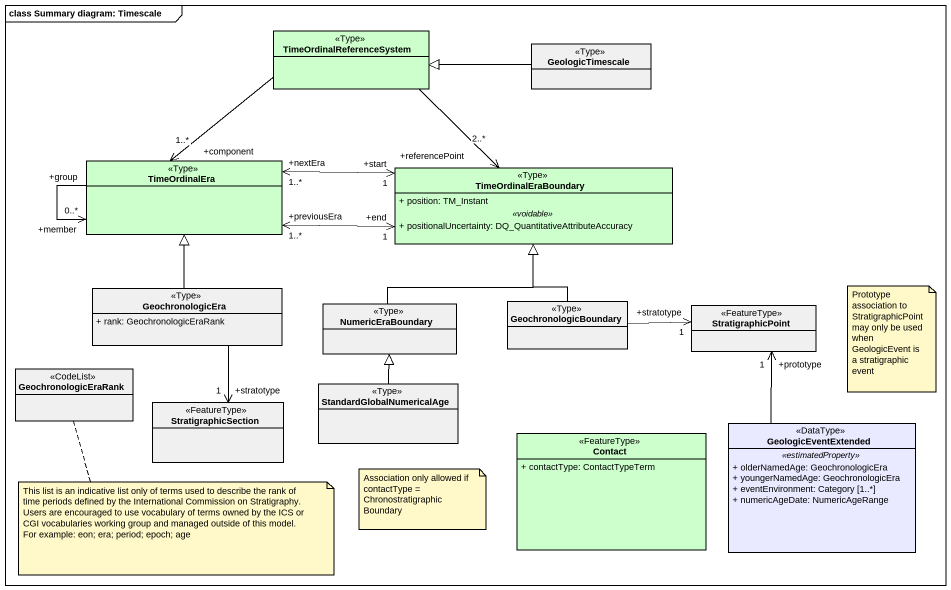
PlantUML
@startuml
mainframe class Summary diagram: Timescale
hide circle
hide empty members
skinparam classAttributeIconSize 0
class TimeOrdinalReferenceSystem <<Type>> #CCFFCC
class GeologicTimescale <<Type>> #F0F0F0
class TimeOrdinalEra <<Type>> #CCFFCC
class TimeOrdinalEraBoundary <<Type>> #CCFFCC {
  + position: TM_Instant
  .. <<voidable>> ..
  + positionalUncertainty: DQ_QuantitativeAttributeAccuracy
}
class GeochronologicEra <<Type>> #F0F0F0 {
  + rank: GeochronologicEraRank
}
class NumericEraBoundary <<Type>> #F0F0F0
class GeochronologicBoundary <<Type>> #F0F0F0
class StratigraphicPoint <<FeatureType>> #F0F0F0
class GeochronologicEraRank <<CodeList>> #F0F0F0
class StratigraphicSection <<FeatureType>> #F0F0F0
class StandardGlobalNumericalAge <<Type>> #F0F0F0
class Contact <<FeatureType>> #CCFFCC {
  + contactType: ContactTypeTerm
}
class GeologicEventExtended <<DataType>> #E9E9FF {
  .. <<estimatedProperty>> ..
  + olderNamedAge: GeochronologicEra
  + youngerNamedAge: GeochronologicEra
  + eventEnvironment: Category [1..*]
  + numericAgeDate: NumericAgeRange
}
TimeOrdinalReferenceSystem --> "+referencePoint\n2..*" TimeOrdinalEraBoundary
GeologicTimescale -left-|> TimeOrdinalReferenceSystem
TimeOrdinalEra "+component\n1..*" <-up- TimeOrdinalReferenceSystem
TimeOrdinalEra "+group" --> "+member\n0..*" TimeOrdinalEra
TimeOrdinalEraBoundary "+end\n1" <-left-> "+previousEra\n1..*" TimeOrdinalEra
TimeOrdinalEraBoundary "+start\n1" <-left-> "+nextEra\n1..*" TimeOrdinalEra
GeochronologicEra -up-|> TimeOrdinalEra
GeochronologicEra --> "+stratotype\n1" StratigraphicSection
NumericEraBoundary -up-|> TimeOrdinalEraBoundary
GeochronologicBoundary -up-|> TimeOrdinalEraBoundary
GeochronologicBoundary -right-> "+stratotype\n1" StratigraphicPoint
StandardGlobalNumericalAge -up-|> NumericEraBoundary
GeologicEventExtended -up-> "+prototype\n1" StratigraphicPoint
note as N1
  Prototype association to StratigraphicPoint may only be used when GeologicEvent is a stratigraphic event
end note
note bottom of GeochronologicEraRank
  This list is an indicative list only of terms used to describe the rank of time periods defined by the International Commission on Stratigraphy. Users are encouraged to use vocabulary of terms owned by the ICS or CGI vocabularies working group and managed outside of this model.
  For example: eon; era; period; epoch; age
end note
note as N3
  Association only allowed if contactType = ChronostratigraphicBoundary
end note
@enduml
